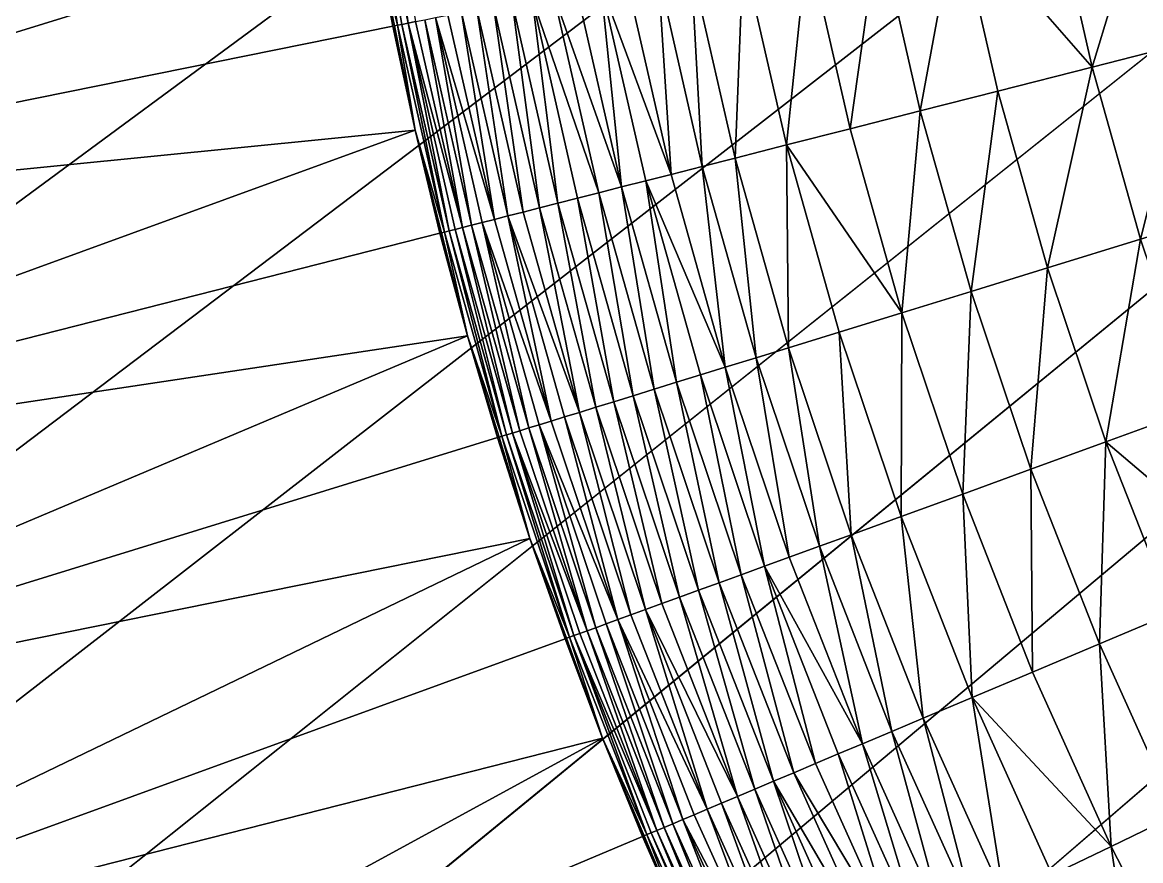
# Model space of a CAD drawing. Header units: millimetres. Extents: x -260 to 430, y -260 to 260.
# Drawn here: x -101.38 to -76.43, y -37.44 to -18.74 of the extents above; entities that cross this region are included whole.
import ezdxf

# ---------------------------------------------------------------- set-up
doc = ezdxf.new("R2010")
doc.units = ezdxf.units.MM
doc.header["$MEASUREMENT"] = 0
doc.layers.add('MESH_3D', color=2, linetype='CONTINUOUS')

msp = doc.modelspace()

# ---------------------------------------------------------------- linework, layer by layer
at = {"layer": 'MESH_3D'}
for points in [[(181.542, 186.125, 2950), (-259.677, -12.96, 2950), (-259.273, -19.43, 2950)], [(181.542, 186.125, 2950), (-259.273, -19.43, 2950), (-258.708, -25.888, 2950)], [(181.542, 186.125, 2950), (-258.708, -25.888, 2950), (-257.982, -32.329, 2950)], [(181.542, 186.125, 2950), (-257.982, -32.329, 2950), (-257.096, -38.751, 2950)], [(181.542, 186.125, 2950), (-257.096, -38.751, 2950), (-256.05, -45.149, 2950)], [(181.542, 186.125, 2950), (-256.05, -45.149, 2950), (-254.845, -51.518, 2950)], [(181.542, 186.125, 2950), (-254.845, -51.518, 2950), (-253.481, -57.855, 2950)], [(181.542, 186.125, 2950), (-253.481, -57.855, 2950), (-251.96, -64.157, 2950)], [(181.542, 186.125, 2950), (-251.96, -64.157, 2950), (-250.282, -70.419, 2950)], [(181.542, 186.125, 2950), (-250.282, -70.419, 2950), (-248.449, -76.636, 2950)], [(181.542, 186.125, 2950), (-248.449, -76.636, 2950), (-246.461, -82.807, 2950)], [(181.542, 186.125, 2950), (-246.461, -82.807, 2950), (-244.32, -88.925, 2950)], [(181.542, 186.125, 2950), (-244.32, -88.925, 2950), (-242.027, -94.989, 2950)], [(181.542, 186.125, 2950), (-242.027, -94.989, 2950), (-239.584, -100.993, 2950)], [(181.542, 186.125, 2950), (-239.584, -100.993, 2950), (-236.992, -106.935, 2950)], [(181.542, 186.125, 2950), (-236.992, -106.935, 2950), (-234.252, -112.81, 2950)], [(181.542, 186.125, 2950), (-234.252, -112.81, 2950), (-231.367, -118.615, 2950)], [(181.542, 186.125, 2950), (-231.367, -118.615, 2950), (-228.338, -124.346, 2950)], [(181.542, 186.125, 2950), (-228.338, -124.346, 2950), (-225.167, -130, 2950)], [(181.542, 186.125, 2950), (-225.167, -130, 2950), (-221.856, -135.573, 2950)], [(181.542, 186.125, 2950), (-221.856, -135.573, 2950), (-218.407, -141.062, 2950)], [(181.542, 186.125, 2950), (-218.407, -141.062, 2950), (-214.822, -146.463, 2950)], [(181.542, 186.125, 2950), (-214.822, -146.463, 2950), (-211.104, -151.773, 2950)], [(181.542, 186.125, 2950), (-211.104, -151.773, 2950), (-207.254, -156.989, 2950)], [(181.542, 186.125, 2950), (-207.254, -156.989, 2950), (-203.276, -162.107, 2950)], [(181.542, 186.125, 2950), (-203.276, -162.107, 2950), (-199.172, -167.125, 2950)], [(181.542, 186.125, 2950), (-199.172, -167.125, 2950), (-194.943, -172.038, 2950)], [(181.542, 186.125, 2950), (-194.943, -172.038, 2950), (-190.593, -176.845, 2950)], [(181.542, 186.125, 2950), (-190.593, -176.845, 2950), (-186.125, -181.542, 2950)], [(181.542, 186.125, 2950), (-186.125, -181.542, 2950), (-181.542, -186.125, 2950)], [(181.542, 186.125, 2950), (-181.542, -186.125, 2950), (-176.845, -190.593, 2950)], [(181.542, 186.125, 2950), (-176.845, -190.593, 2950), (-172.038, -194.943, 2950)], [(181.542, 186.125, 2950), (-172.038, -194.943, 2950), (-167.125, -199.172, 2950)], [(181.542, 186.125, 2950), (-167.125, -199.172, 2950), (-162.107, -203.276, 2950)], [(181.542, 186.125, 2950), (-162.107, -203.276, 2950), (-156.989, -207.254, 2950)], [(181.542, 186.125, 2950), (-156.989, -207.254, 2950), (-151.773, -211.104, 2950)], [(181.542, 186.125, 2950), (-151.773, -211.104, 2950), (-146.463, -214.822, 2950)], [(181.542, 186.125, 2950), (-146.463, -214.822, 2950), (-141.062, -218.407, 2950)], [(181.542, 186.125, 2950), (-141.062, -218.407, 2950), (-135.573, -221.856, 2950)], [(181.542, 186.125, 2950), (-135.573, -221.856, 2950), (-130, -225.167, 2950)], [(181.542, 186.125, 2950), (-130, -225.167, 2950), (-124.346, -228.338, 2950)], [(181.542, 186.125, 2950), (-124.346, -228.338, 2950), (-118.615, -231.367, 2950)], [(181.542, 186.125, 2950), (-118.615, -231.367, 2950), (-112.81, -234.252, 2950)], [(181.542, 186.125, 2950), (-112.81, -234.252, 2950), (-106.935, -236.992, 2950)], [(181.542, 186.125, 2950), (-106.935, -236.992, 2950), (-100.993, -239.584, 2950)], [(181.542, 186.125, 2950), (-100.993, -239.584, 2950), (-94.989, -242.027, 2950)], [(181.542, 186.125, 2950), (-94.989, -242.027, 2950), (-88.925, -244.32, 2950)], [(181.542, 186.125, 2950), (-88.925, -244.32, 2950), (-82.807, -246.461, 2950)], [(181.542, 186.125, 2950), (-82.807, -246.461, 2950), (-76.636, -248.449, 2950)], [(181.542, 186.125, 2950), (-76.636, -248.449, 2950), (-70.419, -250.282, 2950)], [(-93.012, -18.803, -2.245), (-93.834, -14.143, -2.245), (-93.732, -14.128, -3.153)], [(-93.012, -18.803, -2.245), (-93.557, -16.497), (-93.834, -14.143, -2.245)], [(-92.775, -18.755, -4.065), (-93.732, -14.128, -3.153), (-93.594, -14.107, -4.065)], [(-92.911, -18.782, -3.153), (-93.732, -14.128, -3.153), (-92.775, -18.755, -4.065)], [(-93.012, -18.803, -2.245), (-93.732, -14.128, -3.153), (-92.911, -18.782, -3.153)], [(-92.775, -18.755, -4.065), (-93.594, -14.107, -4.065), (-93.423, -14.081, -4.973)], [(-92.775, -18.755, -4.065), (-93.423, -14.081, -4.973), (-92.605, -18.72, -4.973)], [(-77.508, -19.736, -25.632), (-78.396, -15.848, -25.632), (-76.188, -15.402, -27.31)], [(-77.508, -19.736, -25.632), (-76.188, -15.402, -27.31), (-75.325, -19.18, -27.31)], [(-77.508, -19.736, -25.632), (-80.525, -16.279, -23.852), (-78.396, -15.848, -25.632)], [(-81.343, -20.712, -22.245), (-82.274, -16.632, -22.245), (-80.525, -16.279, -23.852)], [(-81.343, -20.712, -22.245), (-80.525, -16.279, -23.852), (-79.614, -20.272, -23.852)], [(-79.614, -20.272, -23.852), (-80.525, -16.279, -23.852), (-77.508, -19.736, -25.632)], [(-116.22, -23.494, 2214.286), (-117.247, -17.672, 2214.286), (-93.557, -16.497, 2200)], [(-116.22, -23.494, 2214.286), (-93.557, -16.497, 2200), (-93.116, -18.824, 2200)], [(-93.08, -18.816, -1.336), (-93.557, -16.497), (-93.012, -18.803, -2.245)], [(-93.112, -18.823, -0.441), (-93.116, -18.824), (-93.557, -16.497)], [(-93.112, -18.823, -0.441), (-93.557, -16.497), (-93.08, -18.816, -1.336)], [(-93.557, -16.497, 2200), (-93.557, -16.497), (-93.116, -18.824)], [(-93.116, -18.824, 2200), (-93.557, -16.497, 2200), (-93.116, -18.824)], [(-82.911, -21.112, -20.646), (-83.861, -16.953, -20.646), (-82.274, -16.632, -22.245)], [(-82.911, -21.112, -20.646), (-82.274, -16.632, -22.245), (-81.343, -20.712, -22.245)], [(-84.329, -21.473, -19.056), (-85.295, -17.243, -19.056), (-83.861, -16.953, -20.646)], [(-84.329, -21.473, -19.056), (-83.861, -16.953, -20.646), (-82.911, -21.112, -20.646)], [(-85.476, -21.765, -17.643), (-86.455, -17.477, -17.643), (-85.295, -17.243, -19.056)], [(-85.476, -21.765, -17.643), (-85.295, -17.243, -19.056), (-84.329, -21.473, -19.056)], [(-86.905, -22.129, -15.675), (-87.9, -17.769, -15.675), (-87.196, -17.627, -16.667)], [(-86.209, -21.952, -16.667), (-87.196, -17.627, -16.667), (-86.455, -17.477, -17.643)], [(-86.905, -22.129, -15.675), (-87.196, -17.627, -16.667), (-86.209, -21.952, -16.667)], [(-86.209, -21.952, -16.667), (-86.455, -17.477, -17.643), (-85.476, -21.765, -17.643)], [(-88.007, -22.409, -13.942), (-89.015, -17.995, -13.942), (-88.47, -17.885, -14.817)], [(-86.905, -22.129, -15.675), (-88.47, -17.885, -14.817), (-87.9, -17.769, -15.675)], [(-87.468, -22.272, -14.817), (-88.47, -17.885, -14.817), (-86.905, -22.129, -15.675)], [(-88.007, -22.409, -13.942), (-88.47, -17.885, -14.817), (-87.468, -22.272, -14.817)], [(-89.429, -22.771, -11.28), (-90.453, -18.285, -11.28), (-90.007, -18.195, -12.172)], [(-88.516, -22.539, -13.056), (-90.007, -18.195, -12.172), (-89.53, -18.099, -13.056)], [(-88.989, -22.659, -12.172), (-90.007, -18.195, -12.172), (-88.516, -22.539, -13.056)], [(-89.429, -22.771, -11.28), (-90.007, -18.195, -12.172), (-88.989, -22.659, -12.172)], [(-88.007, -22.409, -13.942), (-89.53, -18.099, -13.056), (-89.015, -17.995, -13.942)], [(-88.516, -22.539, -13.056), (-89.53, -18.099, -13.056), (-88.007, -22.409, -13.942)], [(-90.546, -23.056, -8.586), (-91.582, -18.514, -8.586), (-91.24, -18.445, -9.487)], [(-90.208, -22.97, -9.487), (-91.24, -18.445, -9.487), (-90.865, -18.369, -10.381)], [(-90.546, -23.056, -8.586), (-91.24, -18.445, -9.487), (-90.208, -22.97, -9.487)], [(-89.837, -22.875, -10.381), (-90.865, -18.369, -10.381), (-90.453, -18.285, -11.28)], [(-90.208, -22.97, -9.487), (-90.865, -18.369, -10.381), (-89.837, -22.875, -10.381)], [(-89.837, -22.875, -10.381), (-90.453, -18.285, -11.28), (-89.429, -22.771, -11.28)], [(-91.556, -23.313, -4.973), (-92.605, -18.72, -4.973), (-92.401, -18.679, -5.878)], [(-91.355, -23.262, -5.878), (-92.401, -18.679, -5.878), (-92.161, -18.631, -6.786)], [(-91.556, -23.313, -4.973), (-92.401, -18.679, -5.878), (-91.355, -23.262, -5.878)], [(-90.848, -23.133, -7.688), (-92.161, -18.631, -6.786), (-91.889, -18.576, -7.688)], [(-91.118, -23.202, -6.786), (-92.161, -18.631, -6.786), (-90.848, -23.133, -7.688)], [(-91.355, -23.262, -5.878), (-92.161, -18.631, -6.786), (-91.118, -23.202, -6.786)], [(-90.848, -23.133, -7.688), (-91.889, -18.576, -7.688), (-91.582, -18.514, -8.586)], [(-90.848, -23.133, -7.688), (-91.582, -18.514, -8.586), (-90.546, -23.056, -8.586)], [(-116.22, -23.494, 2214.286), (-93.116, -18.824, 2200), (-92.618, -21.139, 2200)], [(-93.112, -18.823, -0.441), (-92.618, -21.139), (-93.116, -18.824)], [(-92.618, -21.139, 2200), (-93.116, -18.824), (-92.618, -21.139)], [(-92.618, -21.139, 2200), (-93.116, -18.824, 2200), (-93.116, -18.824)], [(-93.112, -18.823, -0.441), (-93.08, -18.816, -1.336), (-92.618, -21.139)], [(-93.08, -18.816, -1.336), (-93.012, -18.803, -2.245), (-92.618, -21.139)], [(-91.959, -23.416, -2.245), (-93.012, -18.803, -2.245), (-92.911, -18.782, -3.153)], [(-91.959, -23.416, -2.245), (-92.618, -21.139), (-93.012, -18.803, -2.245)], [(-91.859, -23.39, -3.153), (-92.911, -18.782, -3.153), (-92.775, -18.755, -4.065)], [(-91.959, -23.416, -2.245), (-92.911, -18.782, -3.153), (-91.859, -23.39, -3.153)], [(-91.556, -23.313, -4.973), (-92.775, -18.755, -4.065), (-92.605, -18.72, -4.973)], [(-91.725, -23.356, -4.065), (-92.775, -18.755, -4.065), (-91.556, -23.313, -4.973)], [(-91.859, -23.39, -3.153), (-92.775, -18.755, -4.065), (-91.725, -23.356, -4.065)], [(-76.428, -23.575, -25.632), (-77.508, -19.736, -25.632), (-75.325, -19.18, -27.31)], [(-76.428, -23.575, -25.632), (-75.325, -19.18, -27.31), (-74.275, -22.911, -27.31)], [(-78.504, -24.215, -23.852), (-79.614, -20.272, -23.852), (-77.508, -19.736, -25.632)], [(-78.504, -24.215, -23.852), (-77.508, -19.736, -25.632), (-76.428, -23.575, -25.632)], [(-80.209, -24.741, -22.245), (-81.343, -20.712, -22.245), (-79.614, -20.272, -23.852)], [(-80.209, -24.741, -22.245), (-79.614, -20.272, -23.852), (-78.504, -24.215, -23.852)], [(-81.756, -25.218, -20.646), (-82.911, -21.112, -20.646), (-81.343, -20.712, -22.245)], [(-81.756, -25.218, -20.646), (-81.343, -20.712, -22.245), (-80.209, -24.741, -22.245)], [(-114.905, -29.258, 2214.286), (-116.22, -23.494, 2214.286), (-92.618, -21.139, 2200)], [(-114.905, -29.258, 2214.286), (-92.618, -21.139, 2200), (-92.062, -23.442, 2200)], [(-92.026, -23.433, -1.336), (-92.618, -21.139), (-91.959, -23.416, -2.245)], [(-92.058, -23.441, -0.441), (-92.618, -21.139), (-92.026, -23.433, -1.336)], [(-92.058, -23.441, -0.441), (-92.062, -23.442), (-92.618, -21.139)], [(-92.062, -23.442, 2200), (-92.618, -21.139), (-92.062, -23.442)], [(-92.062, -23.442, 2200), (-92.618, -21.139, 2200), (-92.618, -21.139)], [(-81.756, -25.218, -20.646), (-84.329, -21.473, -19.056), (-82.911, -21.112, -20.646)], [(-84.285, -25.999, -17.643), (-85.476, -21.765, -17.643), (-84.329, -21.473, -19.056)], [(-83.154, -25.65, -19.056), (-84.329, -21.473, -19.056), (-81.756, -25.218, -20.646)], [(-84.285, -25.999, -17.643), (-84.329, -21.473, -19.056), (-83.154, -25.65, -19.056)], [(-85.694, -26.433, -15.675), (-86.905, -22.129, -15.675), (-86.209, -21.952, -16.667)], [(-85.008, -26.221, -16.667), (-86.209, -21.952, -16.667), (-85.476, -21.765, -17.643)], [(-85.694, -26.433, -15.675), (-86.209, -21.952, -16.667), (-85.008, -26.221, -16.667)], [(-85.008, -26.221, -16.667), (-85.476, -21.765, -17.643), (-84.285, -25.999, -17.643)], [(-85.694, -26.433, -15.675), (-87.468, -22.272, -14.817), (-86.905, -22.129, -15.675)], [(-87.283, -26.923, -13.056), (-88.516, -22.539, -13.056), (-88.007, -22.409, -13.942)], [(-86.781, -26.768, -13.942), (-88.007, -22.409, -13.942), (-87.468, -22.272, -14.817)], [(-87.283, -26.923, -13.056), (-88.007, -22.409, -13.942), (-86.781, -26.768, -13.942)], [(-86.25, -26.604, -14.817), (-87.468, -22.272, -14.817), (-85.694, -26.433, -15.675)], [(-86.781, -26.768, -13.942), (-87.468, -22.272, -14.817), (-86.25, -26.604, -14.817)], [(-88.183, -27.201, -11.28), (-89.429, -22.771, -11.28), (-88.989, -22.659, -12.172)], [(-87.748, -27.067, -12.172), (-88.989, -22.659, -12.172), (-88.516, -22.539, -13.056)], [(-88.183, -27.201, -11.28), (-88.989, -22.659, -12.172), (-87.748, -27.067, -12.172)], [(-87.748, -27.067, -12.172), (-88.516, -22.539, -13.056), (-87.283, -26.923, -13.056)], [(-88.95, -27.438, -9.487), (-90.208, -22.97, -9.487), (-89.837, -22.875, -10.381)], [(-88.585, -27.325, -10.381), (-89.837, -22.875, -10.381), (-89.429, -22.771, -11.28)], [(-88.95, -27.438, -9.487), (-89.837, -22.875, -10.381), (-88.585, -27.325, -10.381)], [(-88.585, -27.325, -10.381), (-89.429, -22.771, -11.28), (-88.183, -27.201, -11.28)], [(-75.158, -27.355, -25.632), (-76.428, -23.575, -25.632), (-74.275, -22.911, -27.31)], [(-90.082, -27.787, -5.878), (-91.355, -23.262, -5.878), (-91.118, -23.202, -6.786)], [(-89.582, -27.633, -7.688), (-91.118, -23.202, -6.786), (-90.848, -23.133, -7.688)], [(-89.848, -27.715, -6.786), (-91.118, -23.202, -6.786), (-89.582, -27.633, -7.688)], [(-90.082, -27.787, -5.878), (-91.118, -23.202, -6.786), (-89.848, -27.715, -6.786)], [(-89.582, -27.633, -7.688), (-90.848, -23.133, -7.688), (-90.546, -23.056, -8.586)], [(-88.95, -27.438, -9.487), (-90.546, -23.056, -8.586), (-90.208, -22.97, -9.487)], [(-89.284, -27.54, -8.586), (-90.546, -23.056, -8.586), (-88.95, -27.438, -9.487)], [(-89.582, -27.633, -7.688), (-90.546, -23.056, -8.586), (-89.284, -27.54, -8.586)], [(-114.905, -29.258, 2214.286), (-92.062, -23.442, 2200), (-91.449, -25.73, 2200)], [(-92.058, -23.441, -0.441), (-91.449, -25.73), (-92.062, -23.442)], [(-92.062, -23.442, 2200), (-92.062, -23.442), (-91.449, -25.73)], [(-91.449, -25.73, 2200), (-92.062, -23.442, 2200), (-91.449, -25.73)], [(-92.058, -23.441, -0.441), (-92.026, -23.433, -1.336), (-91.449, -25.73)], [(-92.026, -23.433, -1.336), (-91.959, -23.416, -2.245), (-91.449, -25.73)], [(-90.678, -27.97, -2.245), (-91.959, -23.416, -2.245), (-91.859, -23.39, -3.153)], [(-90.678, -27.97, -2.245), (-91.449, -25.73), (-91.959, -23.416, -2.245)], [(-90.579, -27.94, -3.153), (-91.859, -23.39, -3.153), (-91.725, -23.356, -4.065)], [(-90.678, -27.97, -2.245), (-91.859, -23.39, -3.153), (-90.579, -27.94, -3.153)], [(-90.446, -27.899, -4.065), (-91.725, -23.356, -4.065), (-91.556, -23.313, -4.973)], [(-90.579, -27.94, -3.153), (-91.725, -23.356, -4.065), (-90.446, -27.899, -4.065)], [(-90.281, -27.848, -4.973), (-91.556, -23.313, -4.973), (-91.355, -23.262, -5.878)], [(-90.446, -27.899, -4.065), (-91.556, -23.313, -4.973), (-90.281, -27.848, -4.973)], [(-90.281, -27.848, -4.973), (-91.355, -23.262, -5.878), (-90.082, -27.787, -5.878)], [(-77.2, -28.098, -23.852), (-78.504, -24.215, -23.852), (-76.428, -23.575, -25.632)], [(-77.2, -28.098, -23.852), (-76.428, -23.575, -25.632), (-75.158, -27.355, -25.632)], [(-78.876, -28.709, -22.245), (-80.209, -24.741, -22.245), (-78.504, -24.215, -23.852)], [(-78.876, -28.709, -22.245), (-78.504, -24.215, -23.852), (-77.2, -28.098, -23.852)], [(-80.397, -29.262, -20.646), (-81.756, -25.218, -20.646), (-80.209, -24.741, -22.245)], [(-80.397, -29.262, -20.646), (-80.209, -24.741, -22.245), (-78.876, -28.709, -22.245)], [(-81.772, -29.763, -19.056), (-83.154, -25.65, -19.056), (-81.756, -25.218, -20.646)], [(-81.772, -29.763, -19.056), (-81.756, -25.218, -20.646), (-80.397, -29.262, -20.646)], [(-82.884, -30.167, -17.643), (-84.285, -25.999, -17.643), (-83.154, -25.65, -19.056)], [(-82.884, -30.167, -17.643), (-83.154, -25.65, -19.056), (-81.772, -29.763, -19.056)], [(-113.304, -34.95, 2214.286), (-114.905, -29.258, 2214.286), (-91.449, -25.73, 2200)], [(-113.304, -34.95, 2214.286), (-91.449, -25.73, 2200), (-90.779, -28.002, 2200)], [(-90.743, -27.991, -1.336), (-91.449, -25.73), (-90.678, -27.97, -2.245)], [(-90.776, -28.001, -0.441), (-91.449, -25.73), (-90.743, -27.991, -1.336)], [(-90.776, -28.001, -0.441), (-90.779, -28.002), (-91.449, -25.73)], [(-90.779, -28.002, 2200), (-91.449, -25.73), (-90.779, -28.002)], [(-90.779, -28.002, 2200), (-91.449, -25.73, 2200), (-91.449, -25.73)], [(-83.595, -30.426, -16.667), (-85.008, -26.221, -16.667), (-84.285, -25.999, -17.643)], [(-83.595, -30.426, -16.667), (-84.285, -25.999, -17.643), (-82.884, -30.167, -17.643)], [(-84.816, -30.871, -14.817), (-86.25, -26.604, -14.817), (-85.694, -26.433, -15.675)], [(-84.27, -30.672, -15.675), (-85.694, -26.433, -15.675), (-85.008, -26.221, -16.667)], [(-84.816, -30.871, -14.817), (-85.694, -26.433, -15.675), (-84.27, -30.672, -15.675)], [(-84.27, -30.672, -15.675), (-85.008, -26.221, -16.667), (-83.595, -30.426, -16.667)], [(-85.339, -31.061, -13.942), (-86.781, -26.768, -13.942), (-86.25, -26.604, -14.817)], [(-85.339, -31.061, -13.942), (-86.25, -26.604, -14.817), (-84.816, -30.871, -14.817)], [(-86.29, -31.407, -12.172), (-87.748, -27.067, -12.172), (-87.283, -26.923, -13.056)], [(-85.832, -31.24, -13.056), (-87.283, -26.923, -13.056), (-86.781, -26.768, -13.942)], [(-86.29, -31.407, -12.172), (-87.283, -26.923, -13.056), (-85.832, -31.24, -13.056)], [(-85.832, -31.24, -13.056), (-86.781, -26.768, -13.942), (-85.339, -31.061, -13.942)], [(-87.113, -31.706, -10.381), (-88.585, -27.325, -10.381), (-88.183, -27.201, -11.28)], [(-86.717, -31.563, -11.28), (-88.183, -27.201, -11.28), (-87.748, -27.067, -12.172)], [(-87.113, -31.706, -10.381), (-88.183, -27.201, -11.28), (-86.717, -31.563, -11.28)], [(-86.717, -31.563, -11.28), (-87.748, -27.067, -12.172), (-86.29, -31.407, -12.172)], [(-87.8, -31.957, -8.586), (-89.284, -27.54, -8.586), (-88.95, -27.438, -9.487)], [(-87.472, -31.837, -9.487), (-88.95, -27.438, -9.487), (-88.585, -27.325, -10.381)], [(-87.8, -31.957, -8.586), (-88.95, -27.438, -9.487), (-87.472, -31.837, -9.487)], [(-87.472, -31.837, -9.487), (-88.585, -27.325, -10.381), (-87.113, -31.706, -10.381)], [(-73.701, -31.068, -25.632), (-77.2, -28.098, -23.852), (-75.158, -27.355, -25.632)], [(-88.094, -32.063, -7.688), (-89.848, -27.715, -6.786), (-89.582, -27.633, -7.688)], [(-88.094, -32.063, -7.688), (-89.582, -27.633, -7.688), (-89.284, -27.54, -8.586)], [(-88.094, -32.063, -7.688), (-89.284, -27.54, -8.586), (-87.8, -31.957, -8.586)], [(-89.171, -32.456, -2.245), (-90.678, -27.97, -2.245), (-90.579, -27.94, -3.153)], [(-89.074, -32.42, -3.153), (-90.579, -27.94, -3.153), (-90.446, -27.899, -4.065)], [(-89.171, -32.456, -2.245), (-90.579, -27.94, -3.153), (-89.074, -32.42, -3.153)], [(-88.78, -32.313, -4.973), (-90.446, -27.899, -4.065), (-90.281, -27.848, -4.973)], [(-88.943, -32.373, -4.065), (-90.446, -27.899, -4.065), (-88.78, -32.313, -4.973)], [(-89.074, -32.42, -3.153), (-90.446, -27.899, -4.065), (-88.943, -32.373, -4.065)], [(-88.78, -32.313, -4.973), (-90.281, -27.848, -4.973), (-90.082, -27.787, -5.878)], [(-88.585, -32.242, -5.878), (-90.082, -27.787, -5.878), (-89.848, -27.715, -6.786)], [(-88.78, -32.313, -4.973), (-90.082, -27.787, -5.878), (-88.585, -32.242, -5.878)], [(-88.355, -32.159, -6.786), (-89.848, -27.715, -6.786), (-88.094, -32.063, -7.688)], [(-88.585, -32.242, -5.878), (-89.848, -27.715, -6.786), (-88.355, -32.159, -6.786)], [(-113.304, -34.95, 2214.286), (-90.779, -28.002, 2200), (-90.053, -30.256, 2200)], [(-90.776, -28.001, -0.441), (-90.053, -30.256), (-90.779, -28.002)], [(-90.779, -28.002, 2200), (-90.779, -28.002), (-90.053, -30.256)], [(-90.053, -30.256, 2200), (-90.779, -28.002, 2200), (-90.053, -30.256)], [(-90.776, -28.001, -0.441), (-90.743, -27.991, -1.336), (-90.053, -30.256)], [(-90.743, -27.991, -1.336), (-90.678, -27.97, -2.245), (-90.053, -30.256)], [(-89.171, -32.456, -2.245), (-90.053, -30.256), (-90.678, -27.97, -2.245)], [(-77.347, -32.605, -22.245), (-78.876, -28.709, -22.245), (-77.2, -28.098, -23.852)], [(-77.347, -32.605, -22.245), (-77.2, -28.098, -23.852), (-75.703, -31.912, -23.852)], [(-75.703, -31.912, -23.852), (-77.2, -28.098, -23.852), (-73.701, -31.068, -25.632)], [(-78.839, -33.233, -20.646), (-80.397, -29.262, -20.646), (-78.876, -28.709, -22.245)], [(-78.839, -33.233, -20.646), (-78.876, -28.709, -22.245), (-77.347, -32.605, -22.245)], [(-80.187, -33.802, -19.056), (-81.772, -29.763, -19.056), (-80.397, -29.262, -20.646)], [(-80.187, -33.802, -19.056), (-80.397, -29.262, -20.646), (-78.839, -33.233, -20.646)], [(-81.278, -34.261, -17.643), (-82.884, -30.167, -17.643), (-81.772, -29.763, -19.056)], [(-81.278, -34.261, -17.643), (-81.772, -29.763, -19.056), (-80.187, -33.802, -19.056)], [(-81.975, -34.555, -16.667), (-83.595, -30.426, -16.667), (-82.884, -30.167, -17.643)], [(-81.975, -34.555, -16.667), (-82.884, -30.167, -17.643), (-81.278, -34.261, -17.643)], [(-111.421, -40.554, 2214.286), (-113.304, -34.95, 2214.286), (-90.053, -30.256, 2200)], [(-111.421, -40.554, 2214.286), (-90.053, -30.256, 2200), (-89.271, -32.492, 2200)], [(-89.235, -32.479, -1.336), (-90.053, -30.256), (-89.171, -32.456, -2.245)], [(-89.267, -32.491, -0.441), (-89.271, -32.492), (-90.053, -30.256)], [(-89.267, -32.491, -0.441), (-90.053, -30.256), (-89.235, -32.479, -1.336)], [(-90.053, -30.256, 2200), (-90.053, -30.256), (-89.271, -32.492)], [(-89.271, -32.492, 2200), (-90.053, -30.256, 2200), (-89.271, -32.492)], [(-82.636, -34.834, -15.675), (-84.27, -30.672, -15.675), (-83.595, -30.426, -16.667)], [(-82.636, -34.834, -15.675), (-83.595, -30.426, -16.667), (-81.975, -34.555, -16.667)], [(-82.636, -34.834, -15.675), (-84.816, -30.871, -14.817), (-84.27, -30.672, -15.675)], [(-83.684, -35.276, -13.942), (-85.339, -31.061, -13.942), (-84.816, -30.871, -14.817)], [(-83.172, -35.06, -14.817), (-84.816, -30.871, -14.817), (-82.636, -34.834, -15.675)], [(-83.684, -35.276, -13.942), (-84.816, -30.871, -14.817), (-83.172, -35.06, -14.817)], [(-84.168, -35.48, -13.056), (-85.832, -31.24, -13.056), (-85.339, -31.061, -13.942)], [(-84.168, -35.48, -13.056), (-85.339, -31.061, -13.942), (-83.684, -35.276, -13.942)], [(-85.036, -35.846, -11.28), (-86.717, -31.563, -11.28), (-86.29, -31.407, -12.172)], [(-84.617, -35.669, -12.172), (-86.29, -31.407, -12.172), (-85.832, -31.24, -13.056)], [(-85.036, -35.846, -11.28), (-86.29, -31.407, -12.172), (-84.617, -35.669, -12.172)], [(-84.617, -35.669, -12.172), (-85.832, -31.24, -13.056), (-84.168, -35.48, -13.056)], [(-85.424, -36.009, -10.381), (-87.113, -31.706, -10.381), (-86.717, -31.563, -11.28)], [(-85.424, -36.009, -10.381), (-86.717, -31.563, -11.28), (-85.036, -35.846, -11.28)], [(-86.098, -36.293, -8.586), (-87.8, -31.957, -8.586), (-87.472, -31.837, -9.487)], [(-85.424, -36.009, -10.381), (-87.472, -31.837, -9.487), (-87.113, -31.706, -10.381)], [(-85.777, -36.158, -9.487), (-87.472, -31.837, -9.487), (-85.424, -36.009, -10.381)], [(-86.098, -36.293, -8.586), (-87.472, -31.837, -9.487), (-85.777, -36.158, -9.487)], [(-75.626, -36.42, -22.245), (-77.347, -32.605, -22.245), (-75.703, -31.912, -23.852)], [(-86.867, -36.618, -5.878), (-88.585, -32.242, -5.878), (-88.355, -32.159, -6.786)], [(-86.642, -36.523, -6.786), (-88.355, -32.159, -6.786), (-88.094, -32.063, -7.688)], [(-86.867, -36.618, -5.878), (-88.355, -32.159, -6.786), (-86.642, -36.523, -6.786)], [(-86.098, -36.293, -8.586), (-88.094, -32.063, -7.688), (-87.8, -31.957, -8.586)], [(-86.386, -36.415, -7.688), (-88.094, -32.063, -7.688), (-86.098, -36.293, -8.586)], [(-86.642, -36.523, -6.786), (-88.094, -32.063, -7.688), (-86.386, -36.415, -7.688)], [(-87.442, -36.86, -2.245), (-89.171, -32.456, -2.245), (-89.074, -32.42, -3.153)], [(-87.219, -36.766, -4.065), (-89.074, -32.42, -3.153), (-88.943, -32.373, -4.065)], [(-87.347, -36.82, -3.153), (-89.074, -32.42, -3.153), (-87.219, -36.766, -4.065)], [(-87.442, -36.86, -2.245), (-89.074, -32.42, -3.153), (-87.347, -36.82, -3.153)], [(-87.219, -36.766, -4.065), (-88.943, -32.373, -4.065), (-88.78, -32.313, -4.973)], [(-87.059, -36.699, -4.973), (-88.78, -32.313, -4.973), (-88.585, -32.242, -5.878)], [(-87.219, -36.766, -4.065), (-88.78, -32.313, -4.973), (-87.059, -36.699, -4.973)], [(-87.059, -36.699, -4.973), (-88.585, -32.242, -5.878), (-86.867, -36.618, -5.878)], [(-111.421, -40.554, 2214.286), (-89.271, -32.492, 2200), (-88.433, -34.707, 2200)], [(-89.267, -32.491, -0.441), (-88.433, -34.707), (-89.271, -32.492)], [(-88.433, -34.707, 2200), (-89.271, -32.492), (-88.433, -34.707)], [(-88.433, -34.707, 2200), (-89.271, -32.492, 2200), (-89.271, -32.492)], [(-89.267, -32.491, -0.441), (-89.235, -32.479, -1.336), (-88.433, -34.707)], [(-89.235, -32.479, -1.336), (-89.171, -32.456, -2.245), (-88.433, -34.707)], [(-87.442, -36.86, -2.245), (-88.433, -34.707), (-89.171, -32.456, -2.245)], [(-77.084, -37.122, -20.646), (-78.839, -33.233, -20.646), (-77.347, -32.605, -22.245)], [(-77.084, -37.122, -20.646), (-77.347, -32.605, -22.245), (-75.626, -36.42, -22.245)], [(-77.084, -37.122, -20.646), (-80.187, -33.802, -19.056), (-78.839, -33.233, -20.646)], [(-79.469, -38.27, -17.643), (-81.278, -34.261, -17.643), (-80.187, -33.802, -19.056)], [(-78.403, -37.757, -19.056), (-80.187, -33.802, -19.056), (-77.084, -37.122, -20.646)], [(-79.469, -38.27, -17.643), (-80.187, -33.802, -19.056), (-78.403, -37.757, -19.056)], [(-80.15, -38.598, -16.667), (-81.975, -34.555, -16.667), (-81.278, -34.261, -17.643)], [(-80.15, -38.598, -16.667), (-81.278, -34.261, -17.643), (-79.469, -38.27, -17.643)], [(-80.797, -38.91, -15.675), (-82.636, -34.834, -15.675), (-81.975, -34.555, -16.667)], [(-80.797, -38.91, -15.675), (-81.975, -34.555, -16.667), (-80.15, -38.598, -16.667)], [(-109.261, -46.057, 2214.286), (-111.421, -40.554, 2214.286), (-88.433, -34.707, 2200)], [(-109.261, -46.057, 2214.286), (-88.433, -34.707, 2200), (-87.54, -36.901, 2200)], [(-87.506, -36.887, -1.336), (-88.433, -34.707), (-87.442, -36.86, -2.245)], [(-87.537, -36.9, -0.441), (-87.54, -36.901), (-88.433, -34.707)], [(-87.537, -36.9, -0.441), (-88.433, -34.707), (-87.506, -36.887, -1.336)], [(-88.433, -34.707, 2200), (-88.433, -34.707), (-87.54, -36.901)], [(-87.54, -36.901, 2200), (-88.433, -34.707, 2200), (-87.54, -36.901)], [(-81.321, -39.162, -14.817), (-83.172, -35.06, -14.817), (-82.636, -34.834, -15.675)], [(-81.321, -39.162, -14.817), (-82.636, -34.834, -15.675), (-80.797, -38.91, -15.675)], [(-81.822, -39.403, -13.942), (-83.684, -35.276, -13.942), (-83.172, -35.06, -14.817)], [(-81.822, -39.403, -13.942), (-83.172, -35.06, -14.817), (-81.321, -39.162, -14.817)], [(-81.822, -39.403, -13.942), (-84.168, -35.48, -13.056), (-83.684, -35.276, -13.942)], [(-83.144, -40.04, -11.28), (-85.036, -35.846, -11.28), (-84.617, -35.669, -12.172)], [(-82.295, -39.631, -13.056), (-84.617, -35.669, -12.172), (-84.168, -35.48, -13.056)], [(-82.734, -39.843, -12.172), (-84.617, -35.669, -12.172), (-82.295, -39.631, -13.056)], [(-83.144, -40.04, -11.28), (-84.617, -35.669, -12.172), (-82.734, -39.843, -12.172)], [(-82.295, -39.631, -13.056), (-84.168, -35.48, -13.056), (-81.822, -39.403, -13.942)], [(-83.523, -40.223, -10.381), (-85.424, -36.009, -10.381), (-85.036, -35.846, -11.28)], [(-83.523, -40.223, -10.381), (-85.036, -35.846, -11.28), (-83.144, -40.04, -11.28)], [(-84.182, -40.54, -8.586), (-86.098, -36.293, -8.586), (-85.777, -36.158, -9.487)], [(-83.868, -40.389, -9.487), (-85.777, -36.158, -9.487), (-85.424, -36.009, -10.381)], [(-84.182, -40.54, -8.586), (-85.777, -36.158, -9.487), (-83.868, -40.389, -9.487)], [(-83.868, -40.389, -9.487), (-85.424, -36.009, -10.381), (-83.523, -40.223, -10.381)], [(-84.463, -40.675, -7.688), (-86.642, -36.523, -6.786), (-86.386, -36.415, -7.688)], [(-84.463, -40.675, -7.688), (-86.386, -36.415, -7.688), (-86.098, -36.293, -8.586)], [(-84.463, -40.675, -7.688), (-86.098, -36.293, -8.586), (-84.182, -40.54, -8.586)], [(-75.138, -40.918, -20.646), (-77.084, -37.122, -20.646), (-75.626, -36.42, -22.245)], [(-85.122, -40.992, -4.973), (-87.059, -36.699, -4.973), (-86.867, -36.618, -5.878)], [(-84.934, -40.902, -5.878), (-86.867, -36.618, -5.878), (-86.642, -36.523, -6.786)], [(-85.122, -40.992, -4.973), (-86.867, -36.618, -5.878), (-84.934, -40.902, -5.878)], [(-84.714, -40.796, -6.786), (-86.642, -36.523, -6.786), (-84.463, -40.675, -7.688)], [(-84.934, -40.902, -5.878), (-86.642, -36.523, -6.786), (-84.714, -40.796, -6.786)], [(-109.261, -46.057, 2214.286), (-87.54, -36.901, 2200), (-86.593, -39.072, 2200)], [(-87.537, -36.9, -0.441), (-86.593, -39.072), (-87.54, -36.901)], [(-86.593, -39.072, 2200), (-87.54, -36.901, 2200), (-87.54, -36.901)], [(-86.593, -39.072, 2200), (-87.54, -36.901), (-86.593, -39.072)], [(-87.537, -36.9, -0.441), (-87.506, -36.887, -1.336), (-86.593, -39.072)], [(-87.506, -36.887, -1.336), (-87.442, -36.86, -2.245), (-86.593, -39.072)], [(-85.496, -41.173, -2.245), (-87.442, -36.86, -2.245), (-87.347, -36.82, -3.153)], [(-85.496, -41.173, -2.245), (-86.593, -39.072), (-87.442, -36.86, -2.245)], [(-85.403, -41.128, -3.153), (-87.347, -36.82, -3.153), (-87.219, -36.766, -4.065)], [(-85.496, -41.173, -2.245), (-87.347, -36.82, -3.153), (-85.403, -41.128, -3.153)], [(-85.278, -41.068, -4.065), (-87.219, -36.766, -4.065), (-87.059, -36.699, -4.973)], [(-85.403, -41.128, -3.153), (-87.219, -36.766, -4.065), (-85.278, -41.068, -4.065)], [(-85.278, -41.068, -4.065), (-87.059, -36.699, -4.973), (-85.122, -40.992, -4.973)], [(-76.423, -41.618, -19.056), (-78.403, -37.757, -19.056), (-77.084, -37.122, -20.646)], [(-76.423, -41.618, -19.056), (-77.084, -37.122, -20.646), (-75.138, -40.918, -20.646)]]:
    msp.add_3dface(points, dxfattribs=at)

doc.saveas('drawing.dxf')
